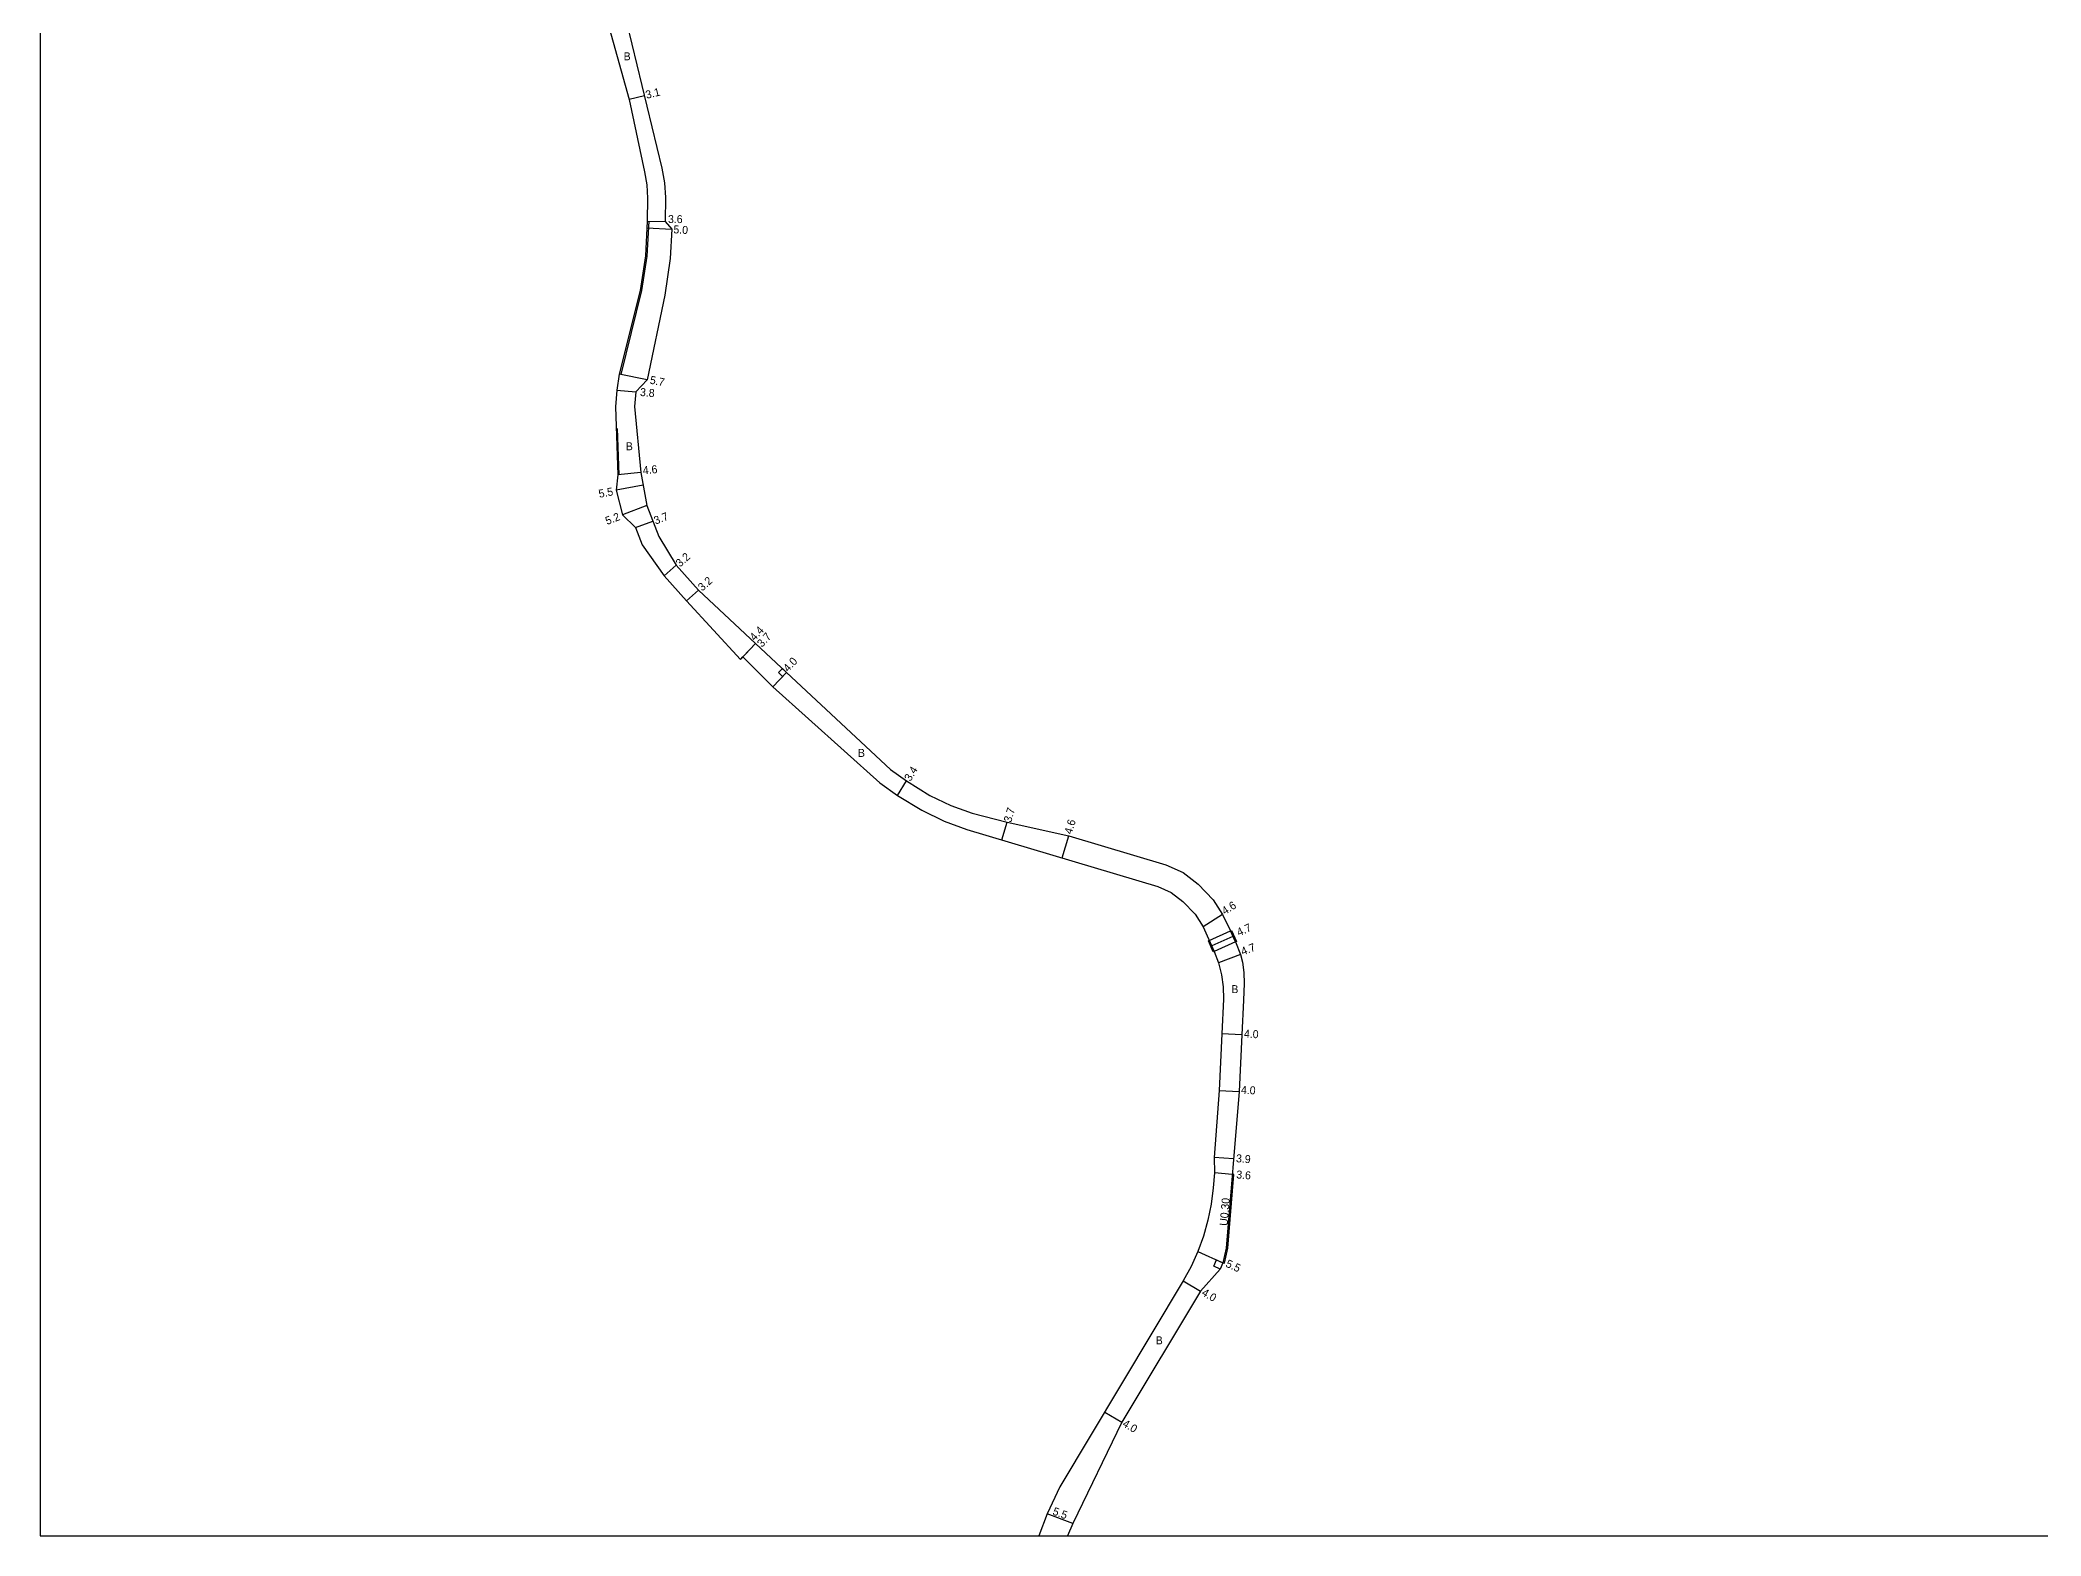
# Model space of a CAD drawing. Header units: metres. Extents: x -4000 to 0, y -102000 to -99000.
# Drawn here: x -800 to -400, y -102000 to -101700.9 of the extents above; entities that cross this region are included whole.
import ezdxf

# ---------------------------------------------------------------- set-up
doc = ezdxf.new("R2010")
doc.units = ezdxf.units.M
doc.header["$LTSCALE"] = 2.5
for name, color, linetype in [('側溝・桝', 7, 'Continuous'), ('図郭', 7, 'Continuous'), ('幅員', 7, 'Continuous'), ('歩道・分離帯・安全施設', 7, 'Continuous'), ('舗装', 7, 'Continuous'), ('道路', 7, 'Continuous')]:
    doc.layers.add(name, color=color, linetype=linetype)
doc.styles.get("Standard").update_dxf_attribs({"font": ''})
doc.styles.get('Standard').set_extended_font_data('@MS PGothic')

msp = doc.modelspace()

# ---------------------------------------------------------------- linework, layer by layer
at = {"layer": '側溝・桝'}
for points in [[(-652.35, -101827.4), (-651.6, -101826.6), (-650.8, -101827.35), (-651.55, -101828.15)], [(-565.37, -101946.08), (-564.79, -101944.81), (-563.52, -101945.39), (-564.1, -101946.66)]]:
    msp.add_lwpolyline(points, close=True, dxfattribs=at)
msp.add_lwpolyline([(-563.52, -101945.39), (-563.23, -101945.45), (-562.58, -101942.47), (-561.36, -101927.76), (-561.66, -101927.73)], dxfattribs=at)
at = {"layer": '図郭'}
msp.add_lwpolyline([(0, -102000), (0, -101400), (-800, -101400), (-800, -102000)], close=True, dxfattribs=at)
at = {"layer": '幅員'}
for points in [[(-679.19, -101712.08), (-682.2, -101712.81)], [(-678.68, -101738.46), (-673.69, -101738.74)], [(-678.61, -101737.17), (-675.01, -101737.19)], [(-678.62, -101768.87), (-684.2, -101767.72)], [(-684.66, -101770.91), (-680.88, -101771.24)], [(-679.9, -101787.4), (-684.48, -101787.83)], [(-679.42, -101789.94), (-684.83, -101790.95)], [(-678.67, -101793.97), (-683.53, -101795.83)], [(-680.93, -101798.41), (-677.48, -101797.09)], [(-672.81, -101805.92), (-675.2, -101808.05)], [(-670.75, -101813.04), (-668.36, -101810.91)], [(-657, -101821.55), (-660, -101824.76)], [(-657, -101821.55), (-659.52, -101824.25)], [(-650.8, -101827.35), (-653.53, -101830.27)], [(-628.57, -101851.95), (-626.79, -101849.05)], [(-607.74, -101860.84), (-606.68, -101857.29)], [(-595.64, -101864.45), (-594.32, -101860.04)], [(-563.61, -101875.76), (-567.5, -101878.21)], [(-561.53, -101880.13), (-565.76, -101882.05)], [(-560, -101883.75), (-564.39, -101885.43)], [(-559.76, -101899.8), (-563.75, -101899.61)], [(-564.27, -101910.96), (-560.28, -101911.15)], [(-561.4, -101924.61), (-565.29, -101924.32)], [(-561.66, -101927.73), (-565.24, -101927.43)], [(-568.53, -101943.12), (-563.52, -101945.39)], [(-571.45, -101948.97), (-568.02, -101951.03)], [(-587.16, -101975.22), (-583.72, -101977.27)], [(-593.53, -101997.49), (-598.69, -101995.59)]]:
    msp.add_lwpolyline(points, dxfattribs=at)
at = {"layer": '歩道・分離帯・安全施設'}
for points in [[(-678.31, -101737.18), (-678.69, -101744.14), (-679.73, -101751.04), (-683.91, -101767.79)], [(-684.61, -101778.57), (-684.28, -101787.83)]]:
    msp.add_lwpolyline(points, dxfattribs=at)
at = {"layer": '道路'}
for points in [[(-686.21, -101698.48), (-682.2, -101712.81), (-679.19, -101727.28), (-678.72, -101729.89), (-678.58, -101732.53), (-678.61, -101737.17), (-678.99, -101744.11), (-680.03, -101750.98), (-684.2, -101767.72), (-684.66, -101770.91), (-684.96, -101774.24), (-684.48, -101787.83), (-684.83, -101790.95), (-683.53, -101795.83), (-680.93, -101798.41), (-679.62, -101801.85), (-675.2, -101808.05), (-670.75, -101813.04), (-660, -101824.76), (-659.52, -101824.25), (-653.53, -101830.27), (-632.09, -101849.45), (-628.57, -101851.95), (-623.74, -101854.93), (-619.24, -101857.11), (-614.73, -101858.75), (-576.54, -101870.15), (-573.87, -101871.33), (-571.57, -101873.15), (-569.1, -101875.67), (-567.5, -101878.21), (-565.27, -101883.14), (-564.39, -101885.43), (-563.79, -101887.81), (-563.47, -101890.24), (-563.44, -101892.69), (-563.75, -101899.61), (-564.27, -101910.96), (-565.29, -101924.32), (-565.24, -101927.43), (-565.49, -101930.43), (-565.89, -101933.68), (-566.53, -101936.89), (-567.41, -101940.04), (-568.53, -101943.12), (-569.88, -101946.1), (-571.45, -101948.97), (-596.12, -101990.2), (-598.69, -101995.59), (-600.31, -102000)], [(-682.71, -101697.63), (-675.67, -101726.53), (-675.14, -101729.47), (-674.98, -101732.45), (-675.01, -101737.19), (-673.69, -101738.74), (-674.01, -101744.62), (-675.12, -101751.96), (-678.62, -101768.87), (-680.88, -101771.24), (-681.14, -101774.23), (-679.9, -101787.4), (-678.67, -101793.97), (-676.28, -101800.21), (-672.81, -101805.92), (-668.36, -101810.91), (-650.8, -101827.35), (-629.97, -101846.78), (-626.79, -101849.05), (-622.1, -101851.95), (-617.91, -101853.97), (-613.66, -101855.53), (-606.68, -101857.29), (-594.32, -101860.04), (-574.95, -101865.83), (-571.47, -101867.36), (-568.49, -101869.72), (-565.47, -101872.8), (-563.61, -101875.76), (-562.02, -101879.04), (-561.03, -101881.23), (-560, -101883.75), (-559.62, -101885.26), (-559.32, -101887.38), (-559.29, -101889.53), (-559.44, -101892.88), (-559.76, -101899.8), (-560.28, -101911.15), (-562.88, -101942.43), (-563.52, -101945.39), (-564.1, -101946.66), (-568.02, -101951.03), (-583.72, -101977.27), (-593.53, -101997.49), (-594.59, -102000)]]:
    msp.add_lwpolyline(points, dxfattribs=at)
for points in [[(-566.26, -101880.96), (-562.02, -101879.04), (-561.03, -101881.23), (-565.27, -101883.14)], [(-560.85, -101881.14), (-561.03, -101881.23), (-562.02, -101879.04), (-561.84, -101878.96)], [(-566.44, -101881.04), (-566.26, -101880.96), (-565.27, -101883.14), (-565.45, -101883.22)]]:
    msp.add_lwpolyline(points, close=True, dxfattribs=at)

# ---------------------------------------------------------------- texts
at = {"layer": '側溝・桝'}
msp.add_text('U0.30', height=1.6, rotation=85.2526, dxfattribs=at).set_placement((-562.61, -101938.05))
at = {"layer": '幅員'}
for s, rotation, p in [('3.1', 13.701, (-678.73, -101712.7)), ('3.6', 359.5851, (-674.46, -101737.52)), ('5.0', 356.8679, (-673.41, -101739.57)), ('3.8', 354.9031, (-680.11, -101772.08)), ('5.7', 348.4132, (-678.19, -101769.61)), ('4.6', 5.4024, (-679.42, -101787.77)), ('5.5', 10.5878, (-688.18, -101792.46)), ('5.2', 20.9586, (-686.63, -101797.89)), ('3.7', 20.9586, (-676.93, -101797.82)), ('3.2', 41.7002, (-672.05, -101806.4)), ('3.2', 41.7002, (-667.61, -101811.2)), ('4.4', 46.8856, (-657.15, -101821.17)), ('3.7', 46.8856, (-655.67, -101822.45)), ('4.0', 46.8856, (-650.45, -101827.38)), ('3.4', 58.299, (-626, -101849.26)), ('3.7', 73.3834, (-605.88, -101857.47)), ('4.6', 73.3834, (-593.76, -101859.81)), ('4.6', 32.1717, (-563.16, -101875.89)), ('4.7', 24.3376, (-560.32, -101880.14)), ('4.7', 20.9672, (-559.57, -101883.96)), ('4.0', 357.3741, (-559.35, -101900.37)), ('4.0', 357.3741, (-559.95, -101911.6)), ('3.9', 355.6691, (-560.95, -101925.27)), ('3.6', 355.2526, (-560.91, -101928.5)), ('5.5', 335.6447, (-563.11, -101946.12)), ('4.0', 329.1088, (-567.93, -101951.77)), ('4.0', 329.1088, (-583.76, -101977.97)), ('5.5', 339.8509, (-597.71, -101995.69))]:
    msp.add_text(s, height=1.6, rotation=rotation, dxfattribs=at).set_placement(p)
at = {"layer": '舗装'}
for p in [(-683.33, -101704.99), (-682.89, -101782.95), (-636.49, -101844.25), (-561.84, -101891.48), (-576.96, -101961.69)]:
    msp.add_text('B', height=1.6, dxfattribs=at).set_placement(p)

doc.saveas('drawing.dxf')
